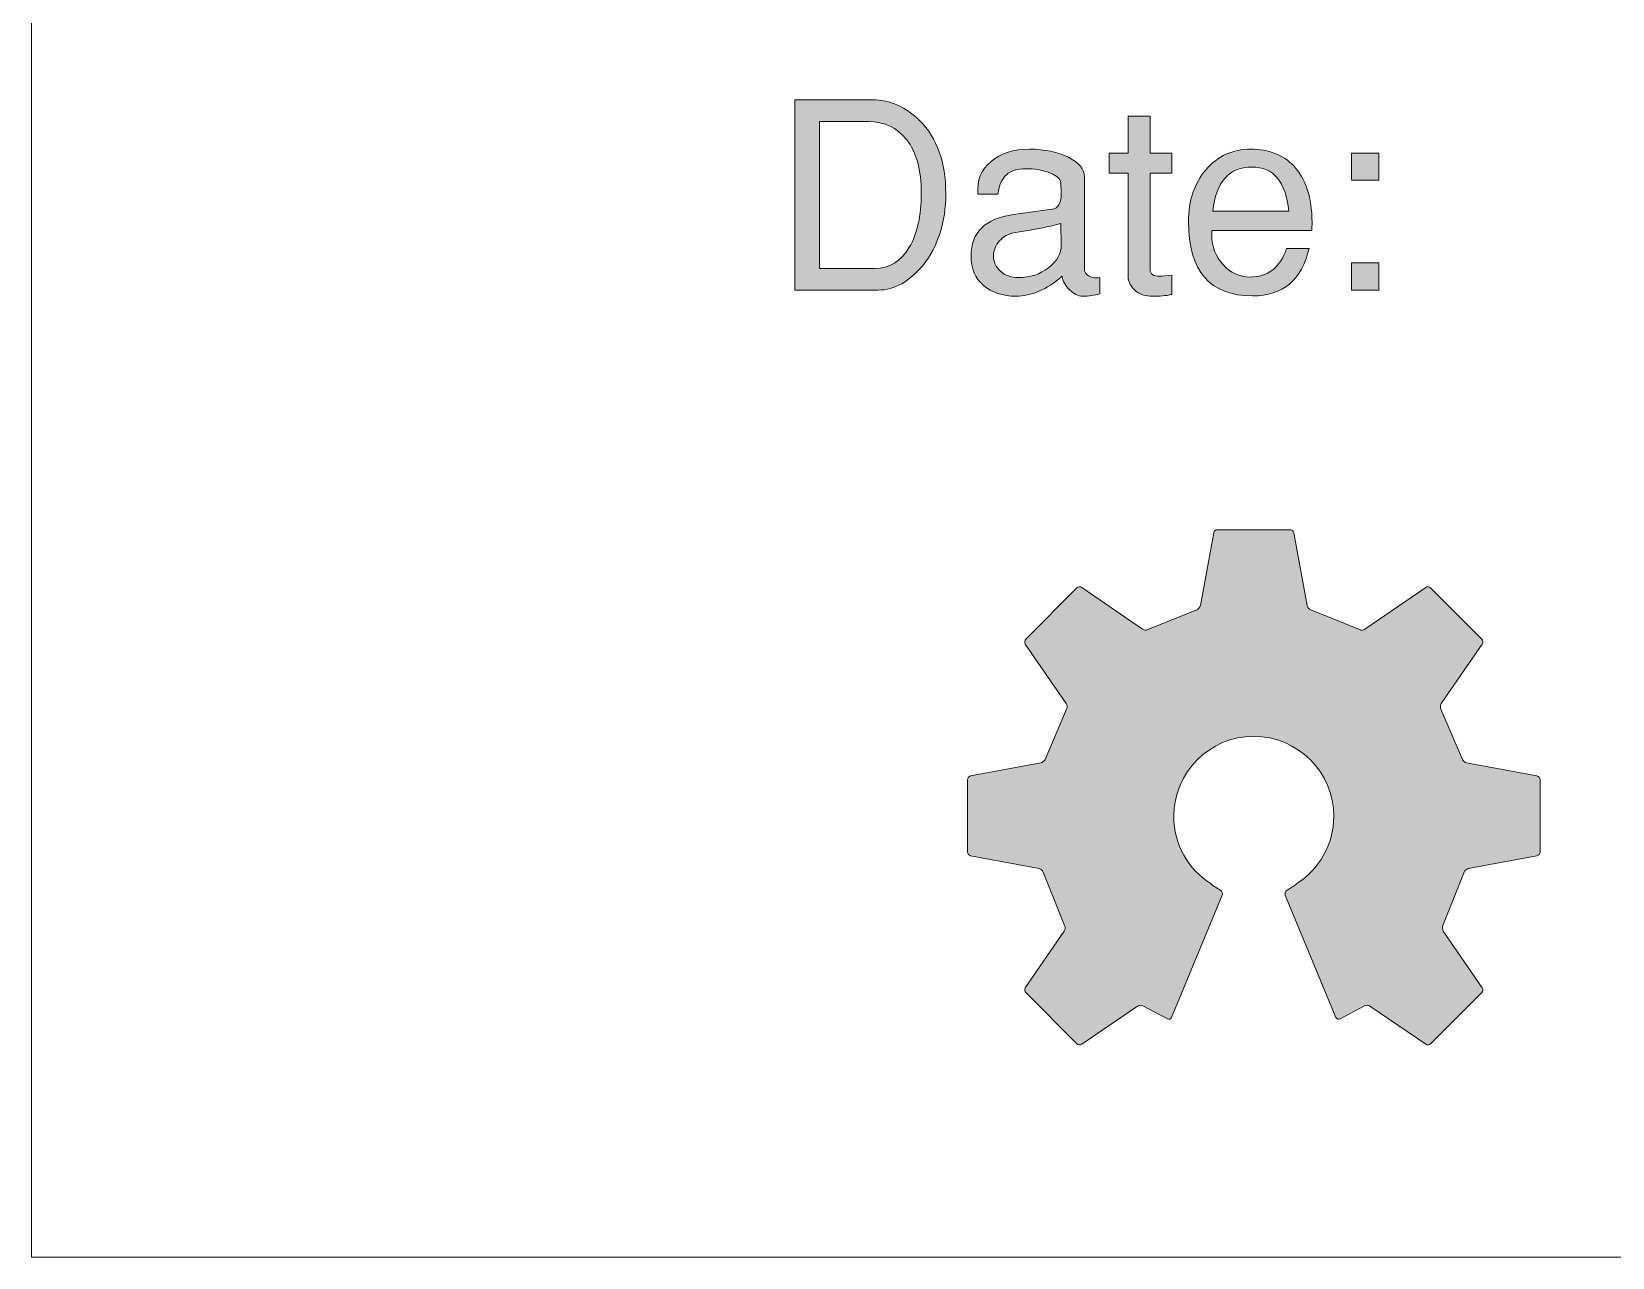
# Model space of a CAD drawing. Header units: inches. Extents: x 0.74 to 7.95, y -5.44 to -0.45.
# Drawn here: x 4.61 to 5.62, y -5.444 to -4.661 of the extents above; entities that cross this region are included whole.
import ezdxf

# ---------------------------------------------------------------- set-up
doc = ezdxf.new("R2010")
doc.units = ezdxf.units.IN
doc.header["$MEASUREMENT"] = 0
doc.layers.add('Layer 1', color=7, linetype='Continuous')

# ---------------------------------------------------------------- blocks, each defined once
blk = doc.blocks.new('block 71')
at = {"layer": 'Layer 1', "true_color": 0xed1f24}
h = blk.add_hatch(color=240, dxfattribs=at)
h.dxf.hatch_style = 2
edge = h.paths.add_edge_path()
edge.add_spline(control_points=[(5.1938, -4.7647), (5.1938, -4.7831), (5.189, -4.7984), (5.1793, -4.8105), (5.1707, -4.8212), (5.1611, -4.8265), (5.1505, -4.8265), (5.1505, -4.8265), (5.0975, -4.8265), (5.0975, -4.8265), (5.0975, -4.8265), (5.0975, -4.705), (5.0975, -4.705), (5.0975, -4.705), (5.1468, -4.705), (5.1468, -4.705), (5.1583, -4.705), (5.1684, -4.7095), (5.1773, -4.7184), (5.1883, -4.7294), (5.1938, -4.7448), (5.1938, -4.7647)], knot_values=[0, 0, 0, 0, 1, 1, 1, 2, 2, 2, 3, 3, 3, 4, 4, 4, 5, 5, 5, 6, 6, 6, 7, 7, 7, 7], degree=3, periodic=1)
edge = h.paths.add_edge_path()
edge.add_spline(control_points=[(5.1782, -4.7647), (5.1782, -4.7499), (5.1751, -4.7385), (5.1688, -4.7304), (5.1628, -4.7227), (5.1547, -4.7189), (5.1443, -4.7189), (5.1443, -4.7189), (5.1132, -4.7189), (5.1132, -4.7189), (5.1132, -4.7189), (5.1132, -4.8127), (5.1132, -4.8127), (5.1132, -4.8127), (5.1485, -4.8127), (5.1485, -4.8127), (5.1578, -4.8127), (5.1652, -4.8082), (5.1705, -4.7992), (5.1756, -4.7905), (5.1782, -4.779), (5.1782, -4.7647)], knot_values=[0, 0, 0, 0, 1, 1, 1, 2, 2, 2, 3, 3, 3, 4, 4, 4, 5, 5, 5, 6, 6, 6, 7, 7, 7, 7], degree=3, periodic=1)
h = blk.add_hatch(color=240, dxfattribs=at)
h.dxf.hatch_style = 2
edge = h.paths.add_edge_path()
edge.add_spline(control_points=[(5.3382, -4.8294), (5.3341, -4.8301), (5.3301, -4.8305), (5.3262, -4.8305), (5.3213, -4.8305), (5.3173, -4.8291), (5.3143, -4.8264), (5.3117, -4.8239), (5.3103, -4.8211), (5.3103, -4.8179), (5.3103, -4.8179), (5.3103, -4.7519), (5.3103, -4.7519), (5.3103, -4.7519), (5.2982, -4.7519), (5.2982, -4.7519), (5.2982, -4.7519), (5.2982, -4.739), (5.2982, -4.739), (5.2982, -4.739), (5.3103, -4.739), (5.3103, -4.739), (5.3103, -4.739), (5.3103, -4.7154), (5.3103, -4.7154), (5.3103, -4.7154), (5.3243, -4.7154), (5.3243, -4.7154), (5.3243, -4.7154), (5.3243, -4.739), (5.3243, -4.739), (5.3243, -4.739), (5.3382, -4.739), (5.3382, -4.739), (5.3382, -4.739), (5.3382, -4.7519), (5.3382, -4.7519), (5.3382, -4.7519), (5.3243, -4.7519), (5.3243, -4.7519), (5.3243, -4.7519), (5.3243, -4.8135), (5.3243, -4.8135), (5.3243, -4.8163), (5.3264, -4.8177), (5.3305, -4.8177), (5.3322, -4.8177), (5.3347, -4.8174), (5.3382, -4.8169), (5.3382, -4.8169), (5.3382, -4.8294), (5.3382, -4.8294)], knot_values=[0, 0, 0, 0, 1, 1, 1, 2, 2, 2, 3, 3, 3, 4, 4, 4, 5, 5, 5, 6, 6, 6, 7, 7, 7, 8, 8, 8, 9, 9, 9, 10, 10, 10, 11, 11, 11, 12, 12, 12, 13, 13, 13, 14, 14, 14, 15, 15, 15, 16, 16, 16, 17, 17, 17, 17], degree=3, periodic=1)
h = blk.add_hatch(color=240, dxfattribs=at)
h.dxf.hatch_style = 2
edge = h.paths.add_edge_path()
edge.add_spline(control_points=[(5.2922, -4.8289), (5.2887, -4.8299), (5.2851, -4.8304), (5.2813, -4.8304), (5.2783, -4.8304), (5.2755, -4.829), (5.2728, -4.8263), (5.27, -4.8236), (5.2685, -4.8207), (5.2682, -4.8177), (5.2581, -4.8262), (5.2483, -4.8304), (5.2388, -4.8304), (5.2301, -4.8304), (5.2231, -4.8281), (5.2178, -4.8235), (5.2126, -4.819), (5.21, -4.8127), (5.21, -4.8047), (5.21, -4.7895), (5.219, -4.7807), (5.2371, -4.7783), (5.2371, -4.7783), (5.2617, -4.7749), (5.2617, -4.7749), (5.2656, -4.7744), (5.2675, -4.7712), (5.2675, -4.7654), (5.2675, -4.7605), (5.2673, -4.7577), (5.267, -4.7569), (5.266, -4.7546), (5.2634, -4.7527), (5.2593, -4.7512), (5.2551, -4.7498), (5.2504, -4.749), (5.2451, -4.749), (5.2395, -4.749), (5.2354, -4.7503), (5.2325, -4.7528), (5.2297, -4.7553), (5.2279, -4.7594), (5.227, -4.7652), (5.227, -4.7652), (5.2143, -4.7652), (5.2143, -4.7652), (5.2136, -4.7565), (5.2163, -4.7496), (5.2227, -4.7444), (5.229, -4.7391), (5.2372, -4.7365), (5.2473, -4.7365), (5.2571, -4.7365), (5.2654, -4.7383), (5.2722, -4.7417), (5.2789, -4.7452), (5.2823, -4.7493), (5.2823, -4.7542), (5.2823, -4.7542), (5.2823, -4.8134), (5.2823, -4.8134), (5.2823, -4.8146), (5.2829, -4.8157), (5.2841, -4.8167), (5.2853, -4.8177), (5.2866, -4.8183), (5.288, -4.8185), (5.2891, -4.8187), (5.2905, -4.8187), (5.2922, -4.8185), (5.2922, -4.8185), (5.2922, -4.8289), (5.2922, -4.8289)], knot_values=[0, 0, 0, 0, 1, 1, 1, 2, 2, 2, 3, 3, 3, 4, 4, 4, 5, 5, 5, 6, 6, 6, 7, 7, 7, 8, 8, 8, 9, 9, 9, 10, 10, 10, 11, 11, 11, 12, 12, 12, 13, 13, 13, 14, 14, 14, 15, 15, 15, 16, 16, 16, 17, 17, 17, 18, 18, 18, 19, 19, 19, 20, 20, 20, 21, 21, 21, 22, 22, 22, 23, 23, 23, 24, 24, 24, 24], degree=3, periodic=1)
edge = h.paths.add_edge_path()
edge.add_spline(control_points=[(5.2675, -4.7976), (5.2675, -4.7976), (5.2673, -4.784), (5.2673, -4.784), (5.2606, -4.7859), (5.2506, -4.7879), (5.2372, -4.7899), (5.2337, -4.7906), (5.2307, -4.7923), (5.2281, -4.7951), (5.2256, -4.7979), (5.2243, -4.801), (5.2243, -4.8045), (5.2243, -4.8085), (5.2258, -4.8118), (5.2288, -4.8145), (5.2318, -4.8172), (5.2355, -4.8185), (5.2402, -4.8185), (5.2476, -4.8185), (5.2541, -4.8164), (5.2595, -4.8122), (5.265, -4.8079), (5.2676, -4.8031), (5.2675, -4.7976)], knot_values=[0, 0, 0, 0, 1, 1, 1, 2, 2, 2, 3, 3, 3, 4, 4, 4, 5, 5, 5, 6, 6, 6, 7, 7, 7, 8, 8, 8, 8], degree=3, periodic=1)
h = blk.add_hatch(color=240, dxfattribs=at)
h.dxf.hatch_style = 2
edge = h.paths.add_edge_path()
edge.add_spline(control_points=[(5.4277, -4.7832), (5.4277, -4.7853), (5.4276, -4.787), (5.4275, -4.7884), (5.4275, -4.7884), (5.3638, -4.7884), (5.3638, -4.7884), (5.3637, -4.7892), (5.3637, -4.7903), (5.3637, -4.7917), (5.3637, -4.7987), (5.3661, -4.8049), (5.3709, -4.8102), (5.3757, -4.8155), (5.3814, -4.8182), (5.3881, -4.8182), (5.3996, -4.8182), (5.4074, -4.8121), (5.4115, -4.7999), (5.4115, -4.7999), (5.4258, -4.7999), (5.4258, -4.7999), (5.4212, -4.8201), (5.4091, -4.8302), (5.3897, -4.8302), (5.3624, -4.8302), (5.3488, -4.8144), (5.3488, -4.7829), (5.3488, -4.7693), (5.3526, -4.7582), (5.36, -4.7495), (5.3674, -4.7409), (5.377, -4.7365), (5.3887, -4.7365), (5.4001, -4.7365), (5.4092, -4.7401), (5.416, -4.7472), (5.4237, -4.7553), (5.4276, -4.7673), (5.4277, -4.7832)], knot_values=[0, 0, 0, 0, 1, 1, 1, 2, 2, 2, 3, 3, 3, 4, 4, 4, 5, 5, 5, 6, 6, 6, 7, 7, 7, 8, 8, 8, 9, 9, 9, 10, 10, 10, 11, 11, 11, 12, 12, 12, 13, 13, 13, 13], degree=3, periodic=1)
edge = h.paths.add_edge_path()
edge.add_spline(control_points=[(5.4128, -4.776), (5.411, -4.7573), (5.4032, -4.7479), (5.3893, -4.7479), (5.3748, -4.7479), (5.3664, -4.7573), (5.3643, -4.776), (5.3643, -4.776), (5.4128, -4.776), (5.4128, -4.776)], knot_values=[0, 0, 0, 0, 1, 1, 1, 2, 2, 2, 3, 3, 3, 3], degree=3, periodic=1)
h = blk.add_hatch(color=240, dxfattribs=at)
h.dxf.hatch_style = 2
h.paths.add_polyline_path([(5.4703, -4.7564), (5.453, -4.7564), (5.453, -4.739), (5.4703, -4.739)])
h.paths.add_polyline_path([(5.4703, -4.8265), (5.453, -4.8265), (5.453, -4.8092), (5.4703, -4.8092)])
at = {"layer": 'Layer 1', "lineweight": 0}
for points in [[(5.4703, -4.7564), (5.453, -4.7564), (5.453, -4.739), (5.4703, -4.739), (5.4703, -4.7564)], [(5.4703, -4.8265), (5.453, -4.8265), (5.453, -4.8092), (5.4703, -4.8092), (5.4703, -4.8265)]]:
    blk.add_lwpolyline(points, dxfattribs=at)
for points, knots in [([(5.1938, -4.7647), (5.1938, -4.7831), (5.189, -4.7984), (5.1793, -4.8105), (5.1707, -4.8212), (5.1611, -4.8265), (5.1505, -4.8265), (5.1505, -4.8265), (5.0975, -4.8265), (5.0975, -4.8265), (5.0975, -4.8265), (5.0975, -4.705), (5.0975, -4.705), (5.0975, -4.705), (5.1468, -4.705), (5.1468, -4.705), (5.1583, -4.705), (5.1684, -4.7095), (5.1773, -4.7184), (5.1883, -4.7294), (5.1938, -4.7448), (5.1938, -4.7647)], [0, 0, 0, 0, 1, 1, 1, 2, 2, 2, 3, 3, 3, 4, 4, 4, 5, 5, 5, 6, 6, 6, 7, 7, 7, 7]), ([(5.1782, -4.7647), (5.1782, -4.7499), (5.1751, -4.7385), (5.1688, -4.7304), (5.1628, -4.7227), (5.1547, -4.7189), (5.1443, -4.7189), (5.1443, -4.7189), (5.1132, -4.7189), (5.1132, -4.7189), (5.1132, -4.7189), (5.1132, -4.8127), (5.1132, -4.8127), (5.1132, -4.8127), (5.1485, -4.8127), (5.1485, -4.8127), (5.1578, -4.8127), (5.1652, -4.8082), (5.1705, -4.7992), (5.1756, -4.7905), (5.1782, -4.779), (5.1782, -4.7647)], [0, 0, 0, 0, 1, 1, 1, 2, 2, 2, 3, 3, 3, 4, 4, 4, 5, 5, 5, 6, 6, 6, 7, 7, 7, 7]), ([(5.3382, -4.8294), (5.3341, -4.8301), (5.3301, -4.8305), (5.3262, -4.8305), (5.3213, -4.8305), (5.3173, -4.8291), (5.3143, -4.8264), (5.3117, -4.8239), (5.3103, -4.8211), (5.3103, -4.8179), (5.3103, -4.8179), (5.3103, -4.7519), (5.3103, -4.7519), (5.3103, -4.7519), (5.2982, -4.7519), (5.2982, -4.7519), (5.2982, -4.7519), (5.2982, -4.739), (5.2982, -4.739), (5.2982, -4.739), (5.3103, -4.739), (5.3103, -4.739), (5.3103, -4.739), (5.3103, -4.7154), (5.3103, -4.7154), (5.3103, -4.7154), (5.3243, -4.7154), (5.3243, -4.7154), (5.3243, -4.7154), (5.3243, -4.739), (5.3243, -4.739), (5.3243, -4.739), (5.3382, -4.739), (5.3382, -4.739), (5.3382, -4.739), (5.3382, -4.7519), (5.3382, -4.7519), (5.3382, -4.7519), (5.3243, -4.7519), (5.3243, -4.7519), (5.3243, -4.7519), (5.3243, -4.8135), (5.3243, -4.8135), (5.3243, -4.8163), (5.3264, -4.8177), (5.3305, -4.8177), (5.3322, -4.8177), (5.3347, -4.8174), (5.3382, -4.8169), (5.3382, -4.8169), (5.3382, -4.8294), (5.3382, -4.8294)], [0, 0, 0, 0, 1, 1, 1, 2, 2, 2, 3, 3, 3, 4, 4, 4, 5, 5, 5, 6, 6, 6, 7, 7, 7, 8, 8, 8, 9, 9, 9, 10, 10, 10, 11, 11, 11, 12, 12, 12, 13, 13, 13, 14, 14, 14, 15, 15, 15, 16, 16, 16, 17, 17, 17, 17]), ([(5.2922, -4.8289), (5.2887, -4.8299), (5.2851, -4.8304), (5.2813, -4.8304), (5.2783, -4.8304), (5.2755, -4.829), (5.2728, -4.8263), (5.27, -4.8236), (5.2685, -4.8207), (5.2682, -4.8177), (5.2581, -4.8262), (5.2483, -4.8304), (5.2388, -4.8304), (5.2301, -4.8304), (5.2231, -4.8281), (5.2178, -4.8235), (5.2126, -4.819), (5.21, -4.8127), (5.21, -4.8047), (5.21, -4.7895), (5.219, -4.7807), (5.2371, -4.7783), (5.2371, -4.7783), (5.2617, -4.7749), (5.2617, -4.7749), (5.2656, -4.7744), (5.2675, -4.7712), (5.2675, -4.7654), (5.2675, -4.7605), (5.2673, -4.7577), (5.267, -4.7569), (5.266, -4.7546), (5.2634, -4.7527), (5.2593, -4.7512), (5.2551, -4.7498), (5.2504, -4.749), (5.2451, -4.749), (5.2395, -4.749), (5.2354, -4.7503), (5.2325, -4.7528), (5.2297, -4.7553), (5.2279, -4.7594), (5.227, -4.7652), (5.227, -4.7652), (5.2143, -4.7652), (5.2143, -4.7652), (5.2136, -4.7565), (5.2163, -4.7496), (5.2227, -4.7444), (5.229, -4.7391), (5.2372, -4.7365), (5.2473, -4.7365), (5.2571, -4.7365), (5.2654, -4.7383), (5.2722, -4.7417), (5.2789, -4.7452), (5.2823, -4.7493), (5.2823, -4.7542), (5.2823, -4.7542), (5.2823, -4.8134), (5.2823, -4.8134), (5.2823, -4.8146), (5.2829, -4.8157), (5.2841, -4.8167), (5.2853, -4.8177), (5.2866, -4.8183), (5.288, -4.8185), (5.2891, -4.8187), (5.2905, -4.8187), (5.2922, -4.8185), (5.2922, -4.8185), (5.2922, -4.8289), (5.2922, -4.8289)], [0, 0, 0, 0, 1, 1, 1, 2, 2, 2, 3, 3, 3, 4, 4, 4, 5, 5, 5, 6, 6, 6, 7, 7, 7, 8, 8, 8, 9, 9, 9, 10, 10, 10, 11, 11, 11, 12, 12, 12, 13, 13, 13, 14, 14, 14, 15, 15, 15, 16, 16, 16, 17, 17, 17, 18, 18, 18, 19, 19, 19, 20, 20, 20, 21, 21, 21, 22, 22, 22, 23, 23, 23, 24, 24, 24, 24]), ([(5.4277, -4.7832), (5.4277, -4.7853), (5.4276, -4.787), (5.4275, -4.7884), (5.4275, -4.7884), (5.3638, -4.7884), (5.3638, -4.7884), (5.3637, -4.7892), (5.3637, -4.7903), (5.3637, -4.7917), (5.3637, -4.7987), (5.3661, -4.8049), (5.3709, -4.8102), (5.3757, -4.8155), (5.3814, -4.8182), (5.3881, -4.8182), (5.3996, -4.8182), (5.4074, -4.8121), (5.4115, -4.7999), (5.4115, -4.7999), (5.4258, -4.7999), (5.4258, -4.7999), (5.4212, -4.8201), (5.4091, -4.8302), (5.3897, -4.8302), (5.3624, -4.8302), (5.3488, -4.8144), (5.3488, -4.7829), (5.3488, -4.7693), (5.3526, -4.7582), (5.36, -4.7495), (5.3674, -4.7409), (5.377, -4.7365), (5.3887, -4.7365), (5.4001, -4.7365), (5.4092, -4.7401), (5.416, -4.7472), (5.4237, -4.7553), (5.4276, -4.7673), (5.4277, -4.7832)], [0, 0, 0, 0, 1, 1, 1, 2, 2, 2, 3, 3, 3, 4, 4, 4, 5, 5, 5, 6, 6, 6, 7, 7, 7, 8, 8, 8, 9, 9, 9, 10, 10, 10, 11, 11, 11, 12, 12, 12, 13, 13, 13, 13]), ([(5.4128, -4.776), (5.411, -4.7573), (5.4032, -4.7479), (5.3893, -4.7479), (5.3748, -4.7479), (5.3664, -4.7573), (5.3643, -4.776), (5.3643, -4.776), (5.4128, -4.776), (5.4128, -4.776)], [0, 0, 0, 0, 1, 1, 1, 2, 2, 2, 3, 3, 3, 3]), ([(5.2675, -4.7976), (5.2675, -4.7976), (5.2673, -4.784), (5.2673, -4.784), (5.2606, -4.7859), (5.2506, -4.7879), (5.2372, -4.7899), (5.2337, -4.7906), (5.2307, -4.7923), (5.2281, -4.7951), (5.2256, -4.7979), (5.2243, -4.801), (5.2243, -4.8045), (5.2243, -4.8085), (5.2258, -4.8118), (5.2288, -4.8145), (5.2318, -4.8172), (5.2355, -4.8185), (5.2402, -4.8185), (5.2476, -4.8185), (5.2541, -4.8164), (5.2595, -4.8122), (5.265, -4.8079), (5.2676, -4.8031), (5.2675, -4.7976)], [0, 0, 0, 0, 1, 1, 1, 2, 2, 2, 3, 3, 3, 4, 4, 4, 5, 5, 5, 6, 6, 6, 7, 7, 7, 8, 8, 8, 8])]:
    blk.add_open_spline(points, degree=3, knots=knots, dxfattribs=at)
blk = doc.blocks.new('block 70')
at = {"layer": 'Layer 1'}
blk.add_blockref('block 71', (0, 0), dxfattribs=at)
blk = doc.blocks.new('block 66')
at = {"layer": 'Layer 1'}
blk.add_blockref('block 70', (0, 0), dxfattribs=at)
blk = doc.blocks.new('block 83')
at = {"layer": 'Layer 1', "true_color": 0xed1f24}
h = blk.add_hatch(color=240, dxfattribs=at)
h.dxf.hatch_style = 2
edge = h.paths.add_edge_path()
edge.add_spline(control_points=[(5.5713, -5.1369), (5.5713, -5.1369), (5.5264, -5.1286), (5.5264, -5.1286), (5.5253, -5.1284), (5.5241, -5.1273), (5.5238, -5.1263), (5.5238, -5.1263), (5.51, -5.0942), (5.51, -5.0942), (5.5095, -5.0932), (5.5096, -5.0916), (5.5102, -5.0907), (5.5102, -5.0907), (5.5364, -5.0526), (5.5364, -5.0526), (5.537, -5.0517), (5.5369, -5.0503), (5.5361, -5.0495), (5.5361, -5.0495), (5.5034, -5.0168), (5.5034, -5.0168), (5.5026, -5.016), (5.5012, -5.0159), (5.5003, -5.0165), (5.5003, -5.0165), (5.4615, -5.0431), (5.4615, -5.0431), (5.4606, -5.0438), (5.459, -5.0439), (5.458, -5.0434), (5.458, -5.0434), (5.4269, -5.0307), (5.4269, -5.0307), (5.4259, -5.0303), (5.4248, -5.0291), (5.4246, -5.028), (5.4246, -5.028), (5.416, -4.9816), (5.416, -4.9816), (5.4158, -4.9805), (5.4147, -4.9796), (5.4136, -4.9796), (5.4136, -4.9796), (5.3674, -4.9796), (5.3674, -4.9796), (5.3663, -4.9796), (5.3652, -4.9805), (5.365, -4.9816), (5.365, -4.9816), (5.3564, -5.028), (5.3564, -5.028), (5.3561, -5.0291), (5.3551, -5.0303), (5.3541, -5.0307), (5.3541, -5.0307), (5.3229, -5.0434), (5.3229, -5.0434), (5.3219, -5.0439), (5.3204, -5.0438), (5.3194, -5.0431), (5.3194, -5.0431), (5.2807, -5.0165), (5.2807, -5.0165), (5.2797, -5.0159), (5.2783, -5.016), (5.2776, -5.0168), (5.2776, -5.0168), (5.2449, -5.0495), (5.2449, -5.0495), (5.2441, -5.0503), (5.244, -5.0517), (5.2446, -5.0526), (5.2446, -5.0526), (5.2707, -5.0907), (5.2707, -5.0907), (5.2714, -5.0916), (5.2715, -5.0932), (5.271, -5.0942), (5.271, -5.0942), (5.2572, -5.1263), (5.2572, -5.1263), (5.2568, -5.1273), (5.2556, -5.1284), (5.2545, -5.1286), (5.2545, -5.1286), (5.2096, -5.1369), (5.2096, -5.1369), (5.2086, -5.1371), (5.2077, -5.1382), (5.2077, -5.1393), (5.2077, -5.1393), (5.2077, -5.1855), (5.2077, -5.1855), (5.2077, -5.1866), (5.2086, -5.1877), (5.2097, -5.1879), (5.2097, -5.1879), (5.2534, -5.1961), (5.2534, -5.1961), (5.2545, -5.1963), (5.2557, -5.1973), (5.256, -5.1984), (5.256, -5.1984), (5.2697, -5.2325), (5.2697, -5.2325), (5.2702, -5.2335), (5.2701, -5.2351), (5.2695, -5.236), (5.2695, -5.236), (5.2446, -5.2723), (5.2446, -5.2723), (5.244, -5.2732), (5.2441, -5.2746), (5.2449, -5.2753), (5.2449, -5.2753), (5.2775, -5.308), (5.2775, -5.308), (5.2783, -5.3088), (5.2797, -5.3089), (5.2806, -5.3083), (5.2806, -5.3083), (5.3163, -5.2839), (5.3163, -5.2839), (5.3172, -5.2832), (5.3187, -5.2832), (5.3197, -5.2838), (5.3197, -5.2838), (5.3354, -5.2921), (5.3354, -5.2921), (5.3364, -5.2927), (5.3375, -5.2922), (5.338, -5.2912), (5.338, -5.2912), (5.3703, -5.213), (5.3703, -5.213), (5.3708, -5.2119), (5.3703, -5.2106), (5.3694, -5.21), (5.3694, -5.21), (5.3655, -5.2076), (5.3655, -5.2076), (5.3647, -5.2072), (5.3637, -5.2064), (5.363, -5.2057), (5.3488, -5.1966), (5.3394, -5.1808), (5.3394, -5.1627), (5.3394, -5.1345), (5.3623, -5.1116), (5.3905, -5.1116), (5.4187, -5.1116), (5.4416, -5.1345), (5.4416, -5.1627), (5.4416, -5.1808), (5.4322, -5.1966), (5.418, -5.2057), (5.4172, -5.2064), (5.4162, -5.2072), (5.4155, -5.2076), (5.4155, -5.2076), (5.4116, -5.21), (5.4116, -5.21), (5.4106, -5.2106), (5.4102, -5.2119), (5.4106, -5.213), (5.4106, -5.213), (5.443, -5.2912), (5.443, -5.2912), (5.4434, -5.2922), (5.4446, -5.2927), (5.4456, -5.2921), (5.4456, -5.2921), (5.4613, -5.2838), (5.4613, -5.2838), (5.4623, -5.2832), (5.4638, -5.2832), (5.4647, -5.2839), (5.4647, -5.2839), (5.5003, -5.3083), (5.5003, -5.3083), (5.5012, -5.3089), (5.5026, -5.3088), (5.5034, -5.308), (5.5034, -5.308), (5.5361, -5.2753), (5.5361, -5.2753), (5.5369, -5.2746), (5.537, -5.2732), (5.5364, -5.2723), (5.5364, -5.2723), (5.5115, -5.236), (5.5115, -5.236), (5.5109, -5.2351), (5.5108, -5.2335), (5.5113, -5.2325), (5.5113, -5.2325), (5.5249, -5.1984), (5.5249, -5.1984), (5.5253, -5.1973), (5.5264, -5.1963), (5.5275, -5.1961), (5.5275, -5.1961), (5.5713, -5.1879), (5.5713, -5.1879), (5.5724, -5.1877), (5.5733, -5.1866), (5.5733, -5.1855), (5.5733, -5.1855), (5.5733, -5.1393), (5.5733, -5.1393), (5.5733, -5.1382), (5.5724, -5.1371), (5.5713, -5.1369)], knot_values=[0, 0, 0, 0, 0.013889, 0.013889, 0.013889, 0.027778, 0.027778, 0.027778, 0.041667, 0.041667, 0.041667, 0.055556, 0.055556, 0.055556, 0.069444, 0.069444, 0.069444, 0.083333, 0.083333, 0.083333, 0.097222, 0.097222, 0.097222, 0.111111, 0.111111, 0.111111, 0.125, 0.125, 0.125, 0.138889, 0.138889, 0.138889, 0.152778, 0.152778, 0.152778, 0.166667, 0.166667, 0.166667, 0.180556, 0.180556, 0.180556, 0.194444, 0.194444, 0.194444, 0.208333, 0.208333, 0.208333, 0.222222, 0.222222, 0.222222, 0.236111, 0.236111, 0.236111, 0.25, 0.25, 0.25, 0.263889, 0.263889, 0.263889, 0.277778, 0.277778, 0.277778, 0.291667, 0.291667, 0.291667, 0.305556, 0.305556, 0.305556, 0.319444, 0.319444, 0.319444, 0.333333, 0.333333, 0.333333, 0.347222, 0.347222, 0.347222, 0.361111, 0.361111, 0.361111, 0.375, 0.375, 0.375, 0.388889, 0.388889, 0.388889, 0.402778, 0.402778, 0.402778, 0.416667, 0.416667, 0.416667, 0.430556, 0.430556, 0.430556, 0.444444, 0.444444, 0.444444, 0.458333, 0.458333, 0.458333, 0.472222, 0.472222, 0.472222, 0.486111, 0.486111, 0.486111, 0.5, 0.5, 0.5, 0.513889, 0.513889, 0.513889, 0.527778, 0.527778, 0.527778, 0.541667, 0.541667, 0.541667, 0.555556, 0.555556, 0.555556, 0.569444, 0.569444, 0.569444, 0.583333, 0.583333, 0.583333, 0.597222, 0.597222, 0.597222, 0.611111, 0.611111, 0.611111, 0.625, 0.625, 0.625, 0.638889, 0.638889, 0.638889, 0.652778, 0.652778, 0.652778, 0.666667, 0.666667, 0.666667, 0.680556, 0.680556, 0.680556, 0.694444, 0.694444, 0.694444, 0.708333, 0.708333, 0.708333, 0.722222, 0.722222, 0.722222, 0.736111, 0.736111, 0.736111, 0.75, 0.75, 0.75, 0.763889, 0.763889, 0.763889, 0.777778, 0.777778, 0.777778, 0.791667, 0.791667, 0.791667, 0.805556, 0.805556, 0.805556, 0.819444, 0.819444, 0.819444, 0.833333, 0.833333, 0.833333, 0.847222, 0.847222, 0.847222, 0.861111, 0.861111, 0.861111, 0.875, 0.875, 0.875, 0.888889, 0.888889, 0.888889, 0.902778, 0.902778, 0.902778, 0.916667, 0.916667, 0.916667, 0.930556, 0.930556, 0.930556, 0.944444, 0.944444, 0.944444, 0.958333, 0.958333, 0.958333, 0.972222, 0.972222, 0.972222, 0.986111, 0.986111, 0.986111, 0.986111], degree=3, periodic=0)
edge.add_line((5.5713, -5.1369), (5.5713, -5.1369))
at = {"layer": 'Layer 1', "lineweight": 0}
blk.add_open_spline([(5.5713, -5.1369), (5.5713, -5.1369), (5.5264, -5.1286), (5.5264, -5.1286), (5.5253, -5.1284), (5.5241, -5.1273), (5.5238, -5.1263), (5.5238, -5.1263), (5.51, -5.0942), (5.51, -5.0942), (5.5095, -5.0932), (5.5096, -5.0916), (5.5102, -5.0907), (5.5102, -5.0907), (5.5364, -5.0526), (5.5364, -5.0526), (5.537, -5.0517), (5.5369, -5.0503), (5.5361, -5.0495), (5.5361, -5.0495), (5.5034, -5.0168), (5.5034, -5.0168), (5.5026, -5.016), (5.5012, -5.0159), (5.5003, -5.0165), (5.5003, -5.0165), (5.4615, -5.0431), (5.4615, -5.0431), (5.4606, -5.0438), (5.459, -5.0439), (5.458, -5.0434), (5.458, -5.0434), (5.4269, -5.0307), (5.4269, -5.0307), (5.4259, -5.0303), (5.4248, -5.0291), (5.4246, -5.028), (5.4246, -5.028), (5.416, -4.9816), (5.416, -4.9816), (5.4158, -4.9805), (5.4147, -4.9796), (5.4136, -4.9796), (5.4136, -4.9796), (5.3674, -4.9796), (5.3674, -4.9796), (5.3663, -4.9796), (5.3652, -4.9805), (5.365, -4.9816), (5.365, -4.9816), (5.3564, -5.028), (5.3564, -5.028), (5.3561, -5.0291), (5.3551, -5.0303), (5.3541, -5.0307), (5.3541, -5.0307), (5.3229, -5.0434), (5.3229, -5.0434), (5.3219, -5.0439), (5.3204, -5.0438), (5.3194, -5.0431), (5.3194, -5.0431), (5.2807, -5.0165), (5.2807, -5.0165), (5.2797, -5.0159), (5.2783, -5.016), (5.2776, -5.0168), (5.2776, -5.0168), (5.2449, -5.0495), (5.2449, -5.0495), (5.2441, -5.0503), (5.244, -5.0517), (5.2446, -5.0526), (5.2446, -5.0526), (5.2707, -5.0907), (5.2707, -5.0907), (5.2714, -5.0916), (5.2715, -5.0932), (5.271, -5.0942), (5.271, -5.0942), (5.2572, -5.1263), (5.2572, -5.1263), (5.2568, -5.1273), (5.2556, -5.1284), (5.2545, -5.1286), (5.2545, -5.1286), (5.2096, -5.1369), (5.2096, -5.1369), (5.2086, -5.1371), (5.2077, -5.1382), (5.2077, -5.1393), (5.2077, -5.1393), (5.2077, -5.1855), (5.2077, -5.1855), (5.2077, -5.1866), (5.2086, -5.1877), (5.2097, -5.1879), (5.2097, -5.1879), (5.2534, -5.1961), (5.2534, -5.1961), (5.2545, -5.1963), (5.2557, -5.1973), (5.256, -5.1984), (5.256, -5.1984), (5.2697, -5.2325), (5.2697, -5.2325), (5.2702, -5.2335), (5.2701, -5.2351), (5.2695, -5.236), (5.2695, -5.236), (5.2446, -5.2723), (5.2446, -5.2723), (5.244, -5.2732), (5.2441, -5.2746), (5.2449, -5.2753), (5.2449, -5.2753), (5.2775, -5.308), (5.2775, -5.308), (5.2783, -5.3088), (5.2797, -5.3089), (5.2806, -5.3083), (5.2806, -5.3083), (5.3163, -5.2839), (5.3163, -5.2839), (5.3172, -5.2832), (5.3187, -5.2832), (5.3197, -5.2838), (5.3197, -5.2838), (5.3354, -5.2921), (5.3354, -5.2921), (5.3364, -5.2927), (5.3375, -5.2922), (5.338, -5.2912), (5.338, -5.2912), (5.3703, -5.213), (5.3703, -5.213), (5.3708, -5.2119), (5.3703, -5.2106), (5.3694, -5.21), (5.3694, -5.21), (5.3655, -5.2076), (5.3655, -5.2076), (5.3647, -5.2072), (5.3637, -5.2064), (5.363, -5.2057), (5.3488, -5.1966), (5.3394, -5.1808), (5.3394, -5.1627), (5.3394, -5.1345), (5.3623, -5.1116), (5.3905, -5.1116), (5.4187, -5.1116), (5.4416, -5.1345), (5.4416, -5.1627), (5.4416, -5.1808), (5.4322, -5.1966), (5.418, -5.2057), (5.4172, -5.2064), (5.4162, -5.2072), (5.4155, -5.2076), (5.4155, -5.2076), (5.4116, -5.21), (5.4116, -5.21), (5.4106, -5.2106), (5.4102, -5.2119), (5.4106, -5.213), (5.4106, -5.213), (5.443, -5.2912), (5.443, -5.2912), (5.4434, -5.2922), (5.4446, -5.2927), (5.4456, -5.2921), (5.4456, -5.2921), (5.4613, -5.2838), (5.4613, -5.2838), (5.4623, -5.2832), (5.4638, -5.2832), (5.4647, -5.2839), (5.4647, -5.2839), (5.5003, -5.3083), (5.5003, -5.3083), (5.5012, -5.3089), (5.5026, -5.3088), (5.5034, -5.308), (5.5034, -5.308), (5.5361, -5.2753), (5.5361, -5.2753), (5.5369, -5.2746), (5.537, -5.2732), (5.5364, -5.2723), (5.5364, -5.2723), (5.5115, -5.236), (5.5115, -5.236), (5.5109, -5.2351), (5.5108, -5.2335), (5.5113, -5.2325), (5.5113, -5.2325), (5.5249, -5.1984), (5.5249, -5.1984), (5.5253, -5.1973), (5.5264, -5.1963), (5.5275, -5.1961), (5.5275, -5.1961), (5.5713, -5.1879), (5.5713, -5.1879), (5.5724, -5.1877), (5.5733, -5.1866), (5.5733, -5.1855), (5.5733, -5.1855), (5.5733, -5.1393), (5.5733, -5.1393), (5.5733, -5.1382), (5.5724, -5.1371), (5.5713, -5.1369)], degree=3, knots=[0, 0, 0, 0, 1, 1, 1, 2, 2, 2, 3, 3, 3, 4, 4, 4, 5, 5, 5, 6, 6, 6, 7, 7, 7, 8, 8, 8, 9, 9, 9, 10, 10, 10, 11, 11, 11, 12, 12, 12, 13, 13, 13, 14, 14, 14, 15, 15, 15, 16, 16, 16, 17, 17, 17, 18, 18, 18, 19, 19, 19, 20, 20, 20, 21, 21, 21, 22, 22, 22, 23, 23, 23, 24, 24, 24, 25, 25, 25, 26, 26, 26, 27, 27, 27, 28, 28, 28, 29, 29, 29, 30, 30, 30, 31, 31, 31, 32, 32, 32, 33, 33, 33, 34, 34, 34, 35, 35, 35, 36, 36, 36, 37, 37, 37, 38, 38, 38, 39, 39, 39, 40, 40, 40, 41, 41, 41, 42, 42, 42, 43, 43, 43, 44, 44, 44, 45, 45, 45, 46, 46, 46, 47, 47, 47, 48, 48, 48, 49, 49, 49, 50, 50, 50, 51, 51, 51, 52, 52, 52, 53, 53, 53, 54, 54, 54, 55, 55, 55, 56, 56, 56, 57, 57, 57, 58, 58, 58, 59, 59, 59, 60, 60, 60, 61, 61, 61, 62, 62, 62, 63, 63, 63, 64, 64, 64, 65, 65, 65, 66, 66, 66, 67, 67, 67, 68, 68, 68, 69, 69, 69, 70, 70, 70, 71, 71, 71, 71], dxfattribs=at)
blk = doc.blocks.new('block 82')
at = {"layer": 'Layer 1'}
blk.add_blockref('block 83', (0, 0), dxfattribs=at)
blk = doc.blocks.new('block 45')
at = {"layer": 'Layer 1', "color": 250, "lineweight": 5, "true_color": 0x221f1f}
blk.add_lwpolyline([(7.9542, -5.4444), (4.61, -5.4444), (4.61, -0.4515), (7.9542, -0.4515), (7.9542, -5.4444)], dxfattribs=at)
at = {"layer": 'Layer 1'}
for name in ['block 66', 'block 82']:
    blk.add_blockref(name, (0, 0), dxfattribs=at)

msp = doc.modelspace()

# ---------------------------------------------------------------- block references
at = {"layer": 'Layer 1'}
msp.add_blockref('block 45', (0, 0), dxfattribs=at)

doc.saveas('drawing.dxf')
